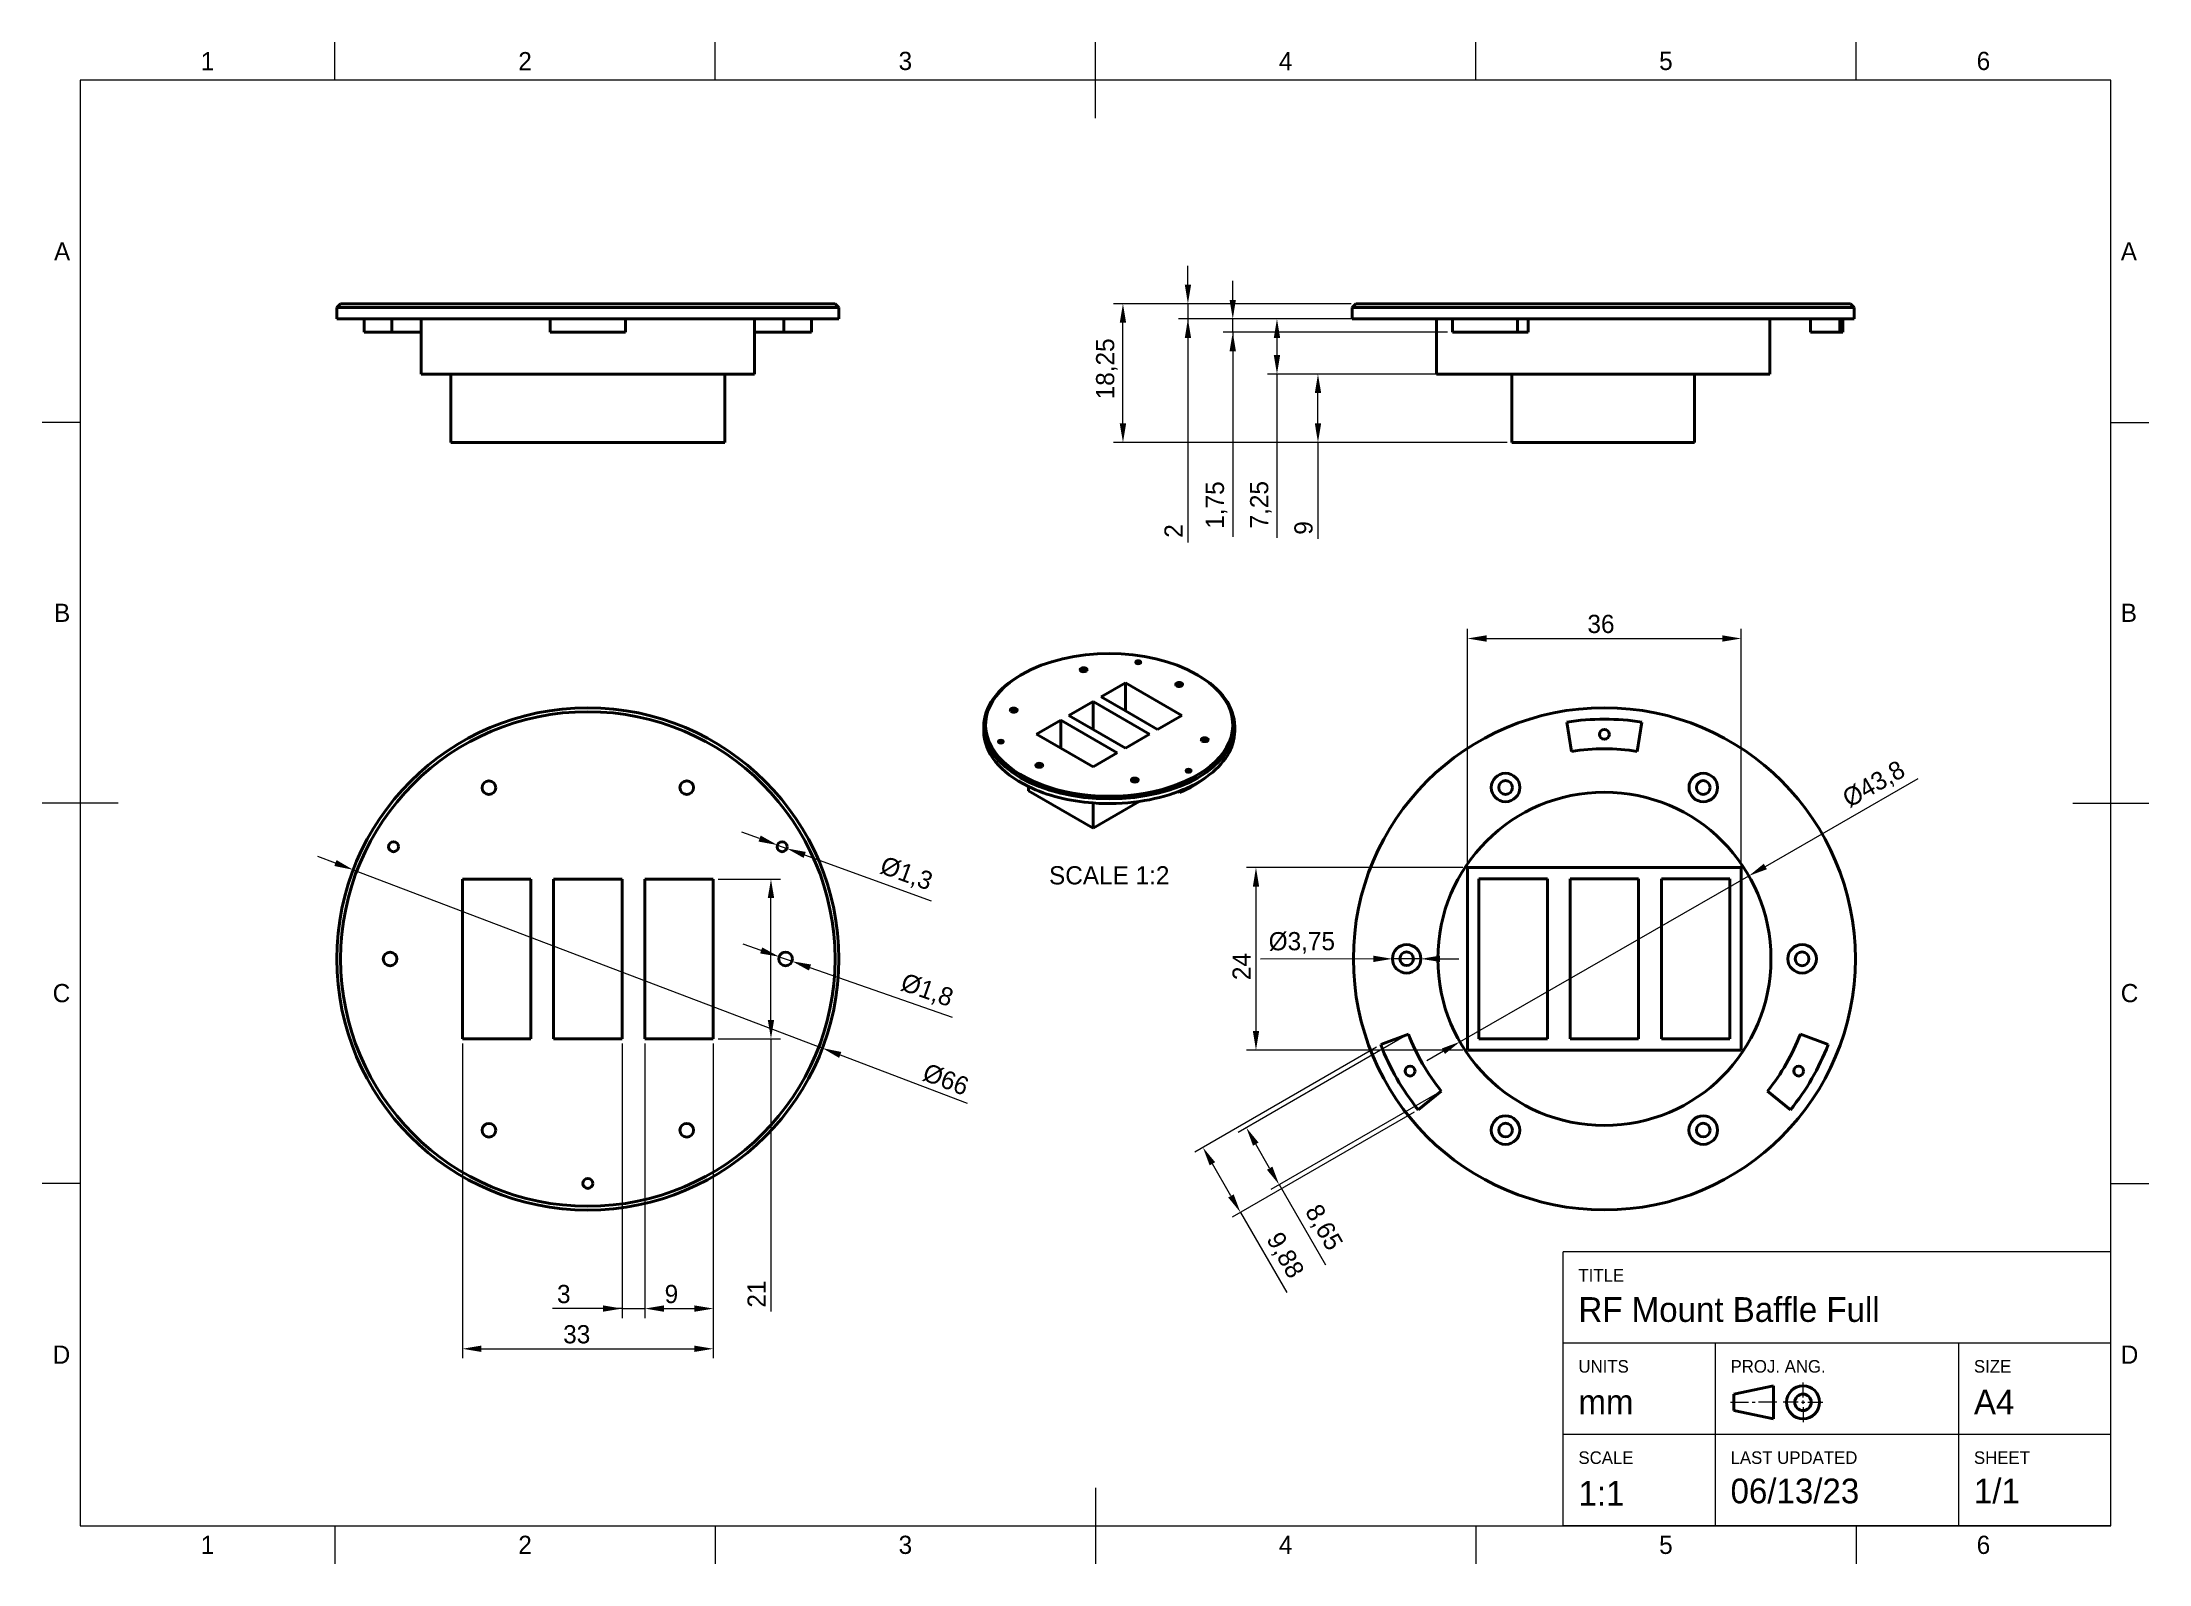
# Model space of a CAD drawing. Header units: millimetres. Extents: x 15 to 292, y 5 to 205.
import ezdxf

# ---------------------------------------------------------------- set-up
doc = ezdxf.new("R2010")
doc.units = ezdxf.units.MM
for name, color, linetype in [('Annotations', 7, 'Continuous'), ('Border', 7, 'Continuous'), ('Geometries', 7, 'Continuous')]:
    doc.layers.add(name, color=color, linetype=linetype)
doc.styles.add('Shapr0', font='txt', dxfattribs={"height": 2.3925})
doc.styles.add('Shapr1', font='txt', dxfattribs={"height": 2.3925})
doc.styles.add('Shapr10', font='txt', dxfattribs={"height": 4.785})
doc.styles.add('Shapr11', font='txt', dxfattribs={"height": 2.3925})
doc.styles.add('Shapr8', font='txt', dxfattribs={"height": 2.3925})
doc.styles.add('Shapr9', font='txt', dxfattribs={"height": 2.3925})
doc.dimstyles.new('ISO-25', dxfattribs={"dimtxt": 2.5, "dimasz": 2.5, "dimexe": 1.25, "dimexo": 0.625, "dimtad": 1, "dimtxsty": 'Standard', "dimcen": 2.5, "dimadec": 0, "dimazin": 0, "dimtfac": 1, "dimtmove": 0, "dimatfit": 3, "dimfxl": 1, "dimarcsym": 0})

# ---------------------------------------------------------------- blocks, each defined once
blk = doc.blocks.new('*D2')
at = {"layer": 'Annotations', "color": 0, "linetype": 'Continuous', "lineweight": 15}
for p, q in [((53.56, 97.11), (51.23, 97.99)), ((55.9, 96.22), (117.6, 72.78)), ((119.94, 71.89), (136.62, 65.55))]:
    blk.add_line(p, q, dxfattribs=at)
at = {"layer": 'Annotations', "color": 0}
for points in [[(53.42, 96.72), (53.71, 97.5), (55.9, 96.22)], [(120.08, 72.28), (119.79, 71.5), (117.6, 72.78)]]:
    blk.add_solid(points, dxfattribs=at)
at = {"layer": 'Defpoints', "color": 0}
for p in [(55.9, 96.22), (117.6, 72.78)]:
    blk.add_point(p, dxfattribs=at)
at = {"layer": 'Annotations', "color": 0, "lineweight": 15, "insert": (133.82, 68.65), "char_height": 2.393, "attachment_point": 5, "rotation": 339.1988, "style": 'Shapr9'}
blk.add_mtext('\\A1;%%c66', dxfattribs=at)
blk = doc.blocks.new('*D3')
at = {"layer": 'Annotations', "color": 0, "linetype": 'Continuous', "lineweight": 15}
for p, q in [((109.54, 85.62), (107.18, 86.45)), ((111.9, 84.8), (113.6, 84.2)), ((115.96, 83.38), (134.66, 76.83))]:
    blk.add_line(p, q, dxfattribs=at)
at = {"layer": 'Annotations', "color": 0}
for points in [[(109.4, 85.23), (109.68, 86.02), (111.9, 84.8)], [(116.1, 83.77), (115.82, 82.98), (113.6, 84.2)]]:
    blk.add_solid(points, dxfattribs=at)
at = {"layer": 'Defpoints', "color": 0}
for p in [(111.9, 84.8), (113.6, 84.2)]:
    blk.add_point(p, dxfattribs=at)
at = {"layer": 'Annotations', "color": 0, "lineweight": 15, "insert": (131.31, 80.25), "char_height": 2.393, "attachment_point": 5, "rotation": 340.7049, "style": 'Shapr9'}
blk.add_mtext('\\A1;%%c1,8', dxfattribs=at)
blk = doc.blocks.new('*D4')
at = {"layer": 'Annotations', "color": 0, "linetype": 'Continuous', "lineweight": 15}
for p, q in [((109.34, 100.33), (106.99, 101.18)), ((111.69, 99.47), (112.91, 99.03)), ((115.26, 98.17), (131.89, 92.12))]:
    blk.add_line(p, q, dxfattribs=at)
at = {"layer": 'Annotations', "color": 0}
for points in [[(109.19, 99.93), (109.48, 100.72), (111.69, 99.47)], [(115.4, 98.57), (115.12, 97.78), (112.91, 99.03)]]:
    blk.add_solid(points, dxfattribs=at)
at = {"layer": 'Defpoints', "color": 0}
for p in [(111.69, 99.47), (112.91, 99.03)]:
    blk.add_point(p, dxfattribs=at)
at = {"layer": 'Annotations', "color": 0, "lineweight": 15, "insert": (128.59, 95.59), "char_height": 2.393, "attachment_point": 5, "rotation": 340.0181, "style": 'Shapr9'}
blk.add_mtext('\\A1;%%c1,3', dxfattribs=at)
blk = doc.blocks.new('*D5')
at = {"layer": 'Annotations', "color": 0, "linetype": 'Continuous', "lineweight": 15}
for p, q in [((94.25, 73.38), (94.25, 37.3)), ((103.25, 73.38), (103.25, 37.3)), ((96.75, 38.55), (100.75, 38.55))]:
    blk.add_line(p, q, dxfattribs=at)
at = {"layer": 'Annotations', "color": 0}
for points in [[(96.75, 38.97), (96.75, 38.13), (94.25, 38.55)], [(100.75, 38.13), (100.75, 38.97), (103.25, 38.55)]]:
    blk.add_solid(points, dxfattribs=at)
at = {"layer": 'Defpoints', "color": 0}
for p in [(94.25, 74), (103.25, 74), (103.25, 38.55)]:
    blk.add_point(p, dxfattribs=at)
at = {"layer": 'Annotations', "color": 0, "lineweight": 15, "insert": (97.74, 40.45), "char_height": 2.393, "attachment_point": 5, "style": 'Shapr9'}
blk.add_mtext('\\A1;9', dxfattribs=at)
blk = doc.blocks.new('*D6')
at = {"layer": 'Annotations', "color": 0, "linetype": 'Continuous', "lineweight": 15}
for p, q in [((103.88, 95), (112.08, 95)), ((110.83, 76.5), (110.83, 92.5)), ((103.88, 74), (112.08, 74)), ((110.83, 74), (110.83, 38.16))]:
    blk.add_line(p, q, dxfattribs=at)
at = {"layer": 'Annotations', "color": 0}
for points in [[(111.25, 92.5), (110.41, 92.5), (110.83, 95)], [(110.41, 76.5), (111.25, 76.5), (110.83, 74)]]:
    blk.add_solid(points, dxfattribs=at)
at = {"layer": 'Defpoints', "color": 0}
for p in [(103.25, 95), (110.83, 95), (103.25, 74)]:
    blk.add_point(p, dxfattribs=at)
at = {"layer": 'Annotations', "color": 0, "lineweight": 15, "insert": (108.94, 40.46), "char_height": 2.393, "attachment_point": 5, "rotation": 90, "style": 'Shapr9'}
blk.add_mtext('\\A1;21', dxfattribs=at)
blk = doc.blocks.new('*D7')
at = {"layer": 'Annotations', "color": 0, "linetype": 'Continuous', "lineweight": 15}
for p, q in [((70.25, 73.37), (70.25, 32.02)), ((103.25, 73.37), (103.25, 32.02)), ((72.75, 33.27), (100.75, 33.27))]:
    blk.add_line(p, q, dxfattribs=at)
at = {"layer": 'Annotations', "color": 0}
for points in [[(72.75, 33.68), (72.75, 32.85), (70.25, 33.27)], [(100.75, 32.85), (100.75, 33.68), (103.25, 33.27)]]:
    blk.add_solid(points, dxfattribs=at)
at = {"layer": 'Defpoints', "color": 0}
for p in [(70.25, 74), (103.25, 74), (103.25, 33.27)]:
    blk.add_point(p, dxfattribs=at)
at = {"layer": 'Annotations', "color": 0, "lineweight": 15, "insert": (85.29, 35.16), "char_height": 2.393, "attachment_point": 5, "style": 'Shapr9'}
blk.add_mtext('\\A1;33', dxfattribs=at)
blk = doc.blocks.new('*D8')
at = {"layer": 'Annotations', "color": 0, "linetype": 'Continuous', "lineweight": 15}
for p, q in [((91.25, 73.38), (91.25, 37.3)), ((94.25, 73.38), (94.25, 37.3)), ((91.25, 38.55), (82.09, 38.55)), ((88.75, 38.55), (86.25, 38.55)), ((91.25, 38.55), (94.25, 38.55)), ((96.75, 38.55), (99.25, 38.55))]:
    blk.add_line(p, q, dxfattribs=at)
at = {"layer": 'Annotations', "color": 0}
for points in [[(88.75, 38.14), (88.75, 38.97), (91.25, 38.55)], [(96.75, 38.97), (96.75, 38.14), (94.25, 38.55)]]:
    blk.add_solid(points, dxfattribs=at)
at = {"layer": 'Defpoints', "color": 0}
for p in [(91.25, 74), (94.25, 74), (94.25, 38.55)]:
    blk.add_point(p, dxfattribs=at)
at = {"layer": 'Annotations', "color": 0, "lineweight": 15, "insert": (83.59, 40.45), "char_height": 2.393, "attachment_point": 5, "style": 'Shapr9'}
blk.add_mtext('\\A1;3', dxfattribs=at)
blk = doc.blocks.new('*D9')
at = {"layer": 'Annotations', "color": 0, "linetype": 'Continuous', "lineweight": 15}
for p, q in [((201.79, 96.52), (173.35, 96.52)), ((174.6, 94.02), (174.6, 75.02)), ((201.79, 72.52), (173.35, 72.52))]:
    blk.add_line(p, q, dxfattribs=at)
at = {"layer": 'Annotations', "color": 0}
for points in [[(175.02, 94.02), (174.19, 94.02), (174.6, 96.52)], [(174.19, 75.02), (175.02, 75.02), (174.6, 72.52)]]:
    blk.add_solid(points, dxfattribs=at)
at = {"layer": 'Defpoints', "color": 0}
for p in [(202.41, 96.52), (174.6, 72.52), (202.41, 72.52)]:
    blk.add_point(p, dxfattribs=at)
at = {"layer": 'Annotations', "color": 0, "lineweight": 15, "insert": (172.71, 83.5), "char_height": 2.393, "attachment_point": 5, "rotation": 90, "style": 'Shapr11'}
blk.add_mtext('\\A1;24', dxfattribs=at)
blk = doc.blocks.new('*D10')
at = {"layer": 'Annotations', "color": 0, "linetype": 'Continuous', "lineweight": 15}
for p, q in [((202.41, 73.14), (202.41, 127.87)), ((238.41, 73.14), (238.41, 127.87)), ((204.91, 126.62), (235.91, 126.62))]:
    blk.add_line(p, q, dxfattribs=at)
at = {"layer": 'Annotations', "color": 0}
for points in [[(204.91, 127.04), (204.91, 126.2), (202.41, 126.62)], [(235.91, 126.2), (235.91, 127.04), (238.41, 126.62)]]:
    blk.add_solid(points, dxfattribs=at)
at = {"layer": 'Defpoints', "color": 0}
for p in [(238.41, 126.62), (202.41, 72.52), (238.41, 72.52)]:
    blk.add_point(p, dxfattribs=at)
at = {"layer": 'Annotations', "color": 0, "lineweight": 15, "insert": (219.96, 128.52), "char_height": 2.393, "attachment_point": 5, "style": 'Shapr11'}
blk.add_mtext('\\A1;36', dxfattribs=at)
blk = doc.blocks.new('*D11')
at = {"layer": 'Annotations', "color": 0, "linetype": 'Continuous', "lineweight": 15}
for p, q in [((190.04, 84.51), (175.21, 84.49)), ((196.29, 84.52), (192.54, 84.52)), ((198.79, 84.53), (201.29, 84.53))]:
    blk.add_line(p, q, dxfattribs=at)
at = {"layer": 'Annotations', "color": 0}
for points in [[(190.04, 84.1), (190.04, 84.93), (192.54, 84.52)], [(198.79, 84.94), (198.79, 84.11), (196.29, 84.52)]]:
    blk.add_solid(points, dxfattribs=at)
at = {"layer": 'Defpoints', "color": 0}
for p in [(192.54, 84.52), (196.29, 84.52)]:
    blk.add_point(p, dxfattribs=at)
at = {"layer": 'Annotations', "color": 0, "lineweight": 15, "insert": (180.63, 86.62), "char_height": 2.3925, "attachment_point": 5, "rotation": 0.0959, "style": 'Shapr11'}
blk.add_mtext('\\A1;%%c3,75', dxfattribs=at)
blk = doc.blocks.new('*D12')
at = {"layer": 'Annotations', "color": 0, "linetype": 'Continuous', "lineweight": 15}
for p, q in [((190.46, 72.93), (166.54, 59.12)), ((195.4, 64.37), (171.48, 50.57)), ((171.31, 53.36), (168.87, 57.58)), ((172.56, 51.19), (178.64, 40.65))]:
    blk.add_line(p, q, dxfattribs=at)
at = {"layer": 'Annotations', "color": 0}
for points in [[(169.23, 57.79), (168.51, 57.37), (167.62, 59.74)], [(170.95, 53.15), (171.67, 53.56), (172.56, 51.19)]]:
    blk.add_solid(points, dxfattribs=at)
at = {"layer": 'Defpoints', "color": 0}
for p in [(191, 73.24), (195.94, 64.69), (167.62, 59.74)]:
    blk.add_point(p, dxfattribs=at)
at = {"layer": 'Annotations', "color": 0, "lineweight": 15, "insert": (178.31, 45.48), "char_height": 2.393, "attachment_point": 5, "rotation": 300, "style": 'Shapr11'}
blk.add_mtext('\\A1;9,88', dxfattribs=at)
blk = doc.blocks.new('*D13')
at = {"layer": 'Annotations', "color": 0, "linetype": 'Continuous', "lineweight": 15}
for p, q in [((194.1, 74.32), (172.24, 61.71)), ((198.43, 66.83), (176.57, 54.21)), ((176.4, 57), (174.58, 60.17)), ((177.65, 54.84), (183.73, 44.32))]:
    blk.add_line(p, q, dxfattribs=at)
at = {"layer": 'Annotations', "color": 0}
for points in [[(174.94, 60.37), (174.21, 59.96), (173.33, 62.33)], [(176.04, 56.79), (176.76, 57.21), (177.65, 54.84)]]:
    blk.add_solid(points, dxfattribs=at)
at = {"layer": 'Defpoints', "color": 0}
for p in [(194.64, 74.64), (198.97, 67.14), (173.33, 62.33)]:
    blk.add_point(p, dxfattribs=at)
at = {"layer": 'Annotations', "color": 0, "lineweight": 15, "insert": (183.39, 49.14), "char_height": 2.393, "attachment_point": 5, "rotation": 300, "style": 'Shapr11'}
blk.add_mtext('\\A1;8,65', dxfattribs=at)
blk = doc.blocks.new('*D14')
at = {"layer": 'Annotations', "color": 0, "linetype": 'Continuous', "lineweight": 15}
for p, q in [((241.58, 96.66), (261.68, 108.2)), ((201.42, 73.62), (239.41, 95.42)), ((199.25, 72.38), (197.08, 71.13))]:
    blk.add_line(p, q, dxfattribs=at)
at = {"layer": 'Annotations', "color": 0}
for points in [[(241.37, 97.02), (241.78, 96.3), (239.41, 95.42)], [(199.45, 72.02), (199.04, 72.74), (201.42, 73.62)]]:
    blk.add_solid(points, dxfattribs=at)
at = {"layer": 'Defpoints', "color": 0}
for p in [(239.41, 95.42), (201.42, 73.62)]:
    blk.add_point(p, dxfattribs=at)
at = {"layer": 'Annotations', "color": 0, "lineweight": 15, "insert": (255.91, 107.34), "char_height": 2.3925, "attachment_point": 5, "rotation": 29.8438, "style": 'Shapr11'}
blk.add_mtext('\\A1;%%c43,8', dxfattribs=at)
blk = doc.blocks.new('*D15')
at = {"layer": 'Annotations', "color": 0, "linetype": 'Continuous', "lineweight": 15}
for p, q in [((207.62, 161.38), (181.5, 161.38)), ((182.75, 154.88), (182.75, 158.88)), ((207.62, 152.38), (181.5, 152.38)), ((182.75, 152.38), (182.75, 139.71))]:
    blk.add_line(p, q, dxfattribs=at)
at = {"layer": 'Annotations', "color": 0}
for points in [[(183.17, 158.88), (182.34, 158.88), (182.75, 161.38)], [(182.34, 154.88), (183.17, 154.88), (182.75, 152.38)]]:
    blk.add_solid(points, dxfattribs=at)
at = {"layer": 'Defpoints', "color": 0}
for p in [(182.75, 161.38), (208.25, 161.38), (208.25, 152.38)]:
    blk.add_point(p, dxfattribs=at)
at = {"layer": 'Annotations', "color": 0, "lineweight": 15, "insert": (180.86, 141.15), "char_height": 2.393, "attachment_point": 5, "rotation": 90, "style": 'Shapr8'}
blk.add_mtext('\\A1;9', dxfattribs=at)
blk = doc.blocks.new('*D16')
at = {"layer": 'Annotations', "color": 0, "linetype": 'Continuous', "lineweight": 15}
for p, q in [((197.72, 168.62), (176.11, 168.62)), ((177.36, 166.12), (177.36, 163.88)), ((197.72, 161.38), (176.11, 161.38)), ((177.36, 161.38), (177.36, 139.86))]:
    blk.add_line(p, q, dxfattribs=at)
at = {"layer": 'Annotations', "color": 0}
for points in [[(177.78, 166.12), (176.94, 166.12), (177.36, 168.62)], [(176.94, 163.88), (177.78, 163.88), (177.36, 161.38)]]:
    blk.add_solid(points, dxfattribs=at)
at = {"layer": 'Defpoints', "color": 0}
for p in [(198.35, 168.62), (177.36, 161.38), (198.35, 161.38)]:
    blk.add_point(p, dxfattribs=at)
at = {"layer": 'Annotations', "color": 0, "lineweight": 15, "insert": (175.24, 144.2), "char_height": 2.393, "attachment_point": 5, "rotation": 90, "style": 'Shapr8'}
blk.add_mtext('\\A1;7,25', dxfattribs=at)
blk = doc.blocks.new('*D17')
at = {"layer": 'Annotations', "color": 0, "linetype": 'Continuous', "lineweight": 15}
for p, q in [((165.65, 173.12), (165.65, 175.62)), ((187.12, 170.62), (164.4, 170.62)), ((165.65, 170.62), (165.65, 168.62)), ((186.62, 168.62), (164.4, 168.62)), ((165.65, 168.62), (165.65, 139.25)), ((165.65, 166.12), (165.65, 163.62))]:
    blk.add_line(p, q, dxfattribs=at)
at = {"layer": 'Annotations', "color": 0}
for points in [[(165.24, 173.12), (166.07, 173.12), (165.65, 170.62)], [(166.07, 166.12), (165.24, 166.12), (165.65, 168.62)]]:
    blk.add_solid(points, dxfattribs=at)
at = {"layer": 'Defpoints', "color": 0}
for p in [(187.75, 170.62), (165.65, 168.62), (187.25, 168.62)]:
    blk.add_point(p, dxfattribs=at)
at = {"layer": 'Annotations', "color": 0, "lineweight": 15, "insert": (163.76, 140.75), "char_height": 2.393, "attachment_point": 5, "rotation": 90, "style": 'Shapr8'}
blk.add_mtext('\\A1;2', dxfattribs=at)
blk = doc.blocks.new('*D18')
at = {"layer": 'Annotations', "color": 0, "linetype": 'Continuous', "lineweight": 15}
for p, q in [((171.55, 171.12), (171.55, 173.62)), ((199.79, 168.62), (170.3, 168.62)), ((199.79, 166.88), (170.3, 166.88)), ((171.55, 166.88), (171.55, 168.62)), ((171.55, 166.88), (171.55, 139.98)), ((171.55, 164.38), (171.55, 161.88))]:
    blk.add_line(p, q, dxfattribs=at)
at = {"layer": 'Annotations', "color": 0}
for points in [[(171.13, 171.12), (171.96, 171.12), (171.55, 168.62)], [(171.96, 164.38), (171.13, 164.38), (171.55, 166.88)]]:
    blk.add_solid(points, dxfattribs=at)
at = {"layer": 'Defpoints', "color": 0}
for p in [(171.55, 168.62), (200.42, 168.62), (200.42, 166.88)]:
    blk.add_point(p, dxfattribs=at)
at = {"layer": 'Annotations', "color": 0, "lineweight": 15, "insert": (169.42, 144.16), "char_height": 2.393, "attachment_point": 5, "rotation": 90, "style": 'Shapr8'}
blk.add_mtext('\\A1;1,75', dxfattribs=at)
blk = doc.blocks.new('*D19')
at = {"layer": 'Annotations', "color": 0, "linetype": 'Continuous', "lineweight": 15}
for p, q in [((187.12, 170.62), (155.86, 170.62)), ((157.11, 154.88), (157.11, 168.12)), ((207.62, 152.38), (155.86, 152.38))]:
    blk.add_line(p, q, dxfattribs=at)
at = {"layer": 'Annotations', "color": 0}
for points in [[(157.53, 168.12), (156.69, 168.12), (157.11, 170.62)], [(156.69, 154.88), (157.53, 154.88), (157.11, 152.38)]]:
    blk.add_solid(points, dxfattribs=at)
at = {"layer": 'Defpoints', "color": 0}
for p in [(157.11, 170.62), (187.75, 170.62), (208.25, 152.38)]:
    blk.add_point(p, dxfattribs=at)
at = {"layer": 'Annotations', "color": 0, "lineweight": 15, "insert": (154.99, 162.06), "char_height": 2.393, "attachment_point": 5, "rotation": 90, "style": 'Shapr8'}
blk.add_mtext('\\A1;18,25', dxfattribs=at)
blk = doc.blocks.new('*U20')
at = {"layer": 'Border', "linetype": 'Continuous', "lineweight": 15}
for p, q in [((287, 46), (215, 46)), ((215, 10), (215, 46)), ((287, 10), (287, 46)), ((287, 34), (215, 34)), ((235, 10), (235, 34)), ((267, 10), (267, 34)), ((246.53, 26.88), (246.53, 28.83)), ((237, 26.23), (239.38, 26.23)), ((239.82, 26.23), (240.25, 26.23)), ((243.07, 26.23), (240.68, 26.23)), ((245.88, 26.23), (243.93, 26.23)), ((246.32, 26.23), (246.75, 26.23)), ((246.53, 26.02), (246.53, 26.45)), ((246.53, 25.58), (246.53, 23.63)), ((247.18, 26.23), (249.13, 26.23)), ((287, 22), (215, 22)), ((287, 10), (215, 10))]:
    blk.add_line(p, q, dxfattribs=at)
at = {"layer": 'Border', "linetype": 'Continuous', "lineweight": 40}
for p, q in [((237.43, 27.32), (242.63, 28.4)), ((242.63, 28.4), (242.63, 24.07)), ((237.43, 27.32), (237.43, 25.15)), ((237.43, 25.15), (242.63, 24.07))]:
    blk.add_line(p, q, dxfattribs=at)
for radius in [2.17, 1.08]:
    blk.add_circle((246.53, 26.23), radius, dxfattribs=at)

msp = doc.modelspace()

# ---------------------------------------------------------------- linework, layer by layer
at = {"layer": 'Border', "linetype": 'Continuous', "lineweight": 15}
for p, q in [((53.5, 200), (53.5, 205)), ((103.5, 200), (103.5, 205)), ((153.5, 195), (153.5, 205)), ((203.5, 200), (203.5, 205)), ((253.5, 200), (253.5, 205)), ((287, 200), (20, 200)), ((20, 200), (20, 10)), ((287, 10), (287, 200)), ((20, 155), (15, 155)), ((287, 155), (292, 155)), ((25, 105), (15, 105)), ((282, 105), (292, 105)), ((20, 55), (15, 55)), ((287, 55), (292, 55)), ((153.5, 15), (153.5, 5)), ((20, 10), (287, 10)), ((53.5, 10), (53.5, 5)), ((103.5, 10), (103.5, 5)), ((203.5, 10), (203.5, 5)), ((253.5, 10), (253.5, 5))]:
    msp.add_line(p, q, dxfattribs=at)
at = {"layer": 'Geometries', "linetype": 'Continuous', "lineweight": 40}
for p, q in [((53.75, 170.125), (54.25, 170.625)), ((53.75, 170.125), (53.75, 168.625)), ((119.75, 170.125), (53.75, 170.125)), ((54.25, 170.625), (119.25, 170.625)), ((119.75, 170.125), (119.25, 170.625)), ((119.75, 170.125), (119.75, 168.625)), ((187.25, 170.125), (187.75, 170.625)), ((187.25, 170.125), (187.25, 168.625)), ((253.25, 170.125), (187.25, 170.125)), ((187.75, 170.625), (252.75, 170.625)), ((253.25, 170.125), (252.75, 170.625)), ((253.25, 170.125), (253.25, 168.625)), ((53.75, 168.625), (57.338, 168.625)), ((57.338, 166.875), (57.338, 168.625)), ((57.338, 168.625), (60.98, 168.625)), ((57.338, 166.875), (60.98, 166.875)), ((60.98, 168.625), (64.85, 168.625)), ((60.98, 166.875), (60.98, 168.625)), ((60.98, 166.875), (64.85, 166.875)), ((64.85, 168.625), (64.85, 166.875)), ((64.85, 168.625), (81.812, 168.625)), ((64.85, 166.875), (64.85, 161.375)), ((81.812, 166.875), (81.812, 168.625)), ((81.812, 168.625), (91.688, 168.625)), ((91.688, 166.875), (81.812, 166.875)), ((91.688, 166.875), (91.688, 168.625)), ((91.688, 168.625), (108.65, 168.625)), ((108.65, 166.875), (108.65, 168.625)), ((108.65, 168.625), (112.52, 168.625)), ((108.65, 166.875), (108.65, 161.375)), ((108.65, 166.875), (112.52, 166.875)), ((112.52, 166.875), (112.52, 168.625)), ((112.52, 168.625), (116.162, 168.625)), ((112.52, 166.875), (116.162, 166.875)), ((116.162, 166.875), (116.162, 168.625)), ((116.162, 168.625), (119.75, 168.625)), ((187.25, 168.625), (198.35, 168.625)), ((198.35, 168.625), (198.35, 161.375)), ((198.35, 168.625), (200.418, 168.625)), ((200.418, 166.875), (200.418, 168.625)), ((200.418, 168.625), (208.971, 168.625)), ((208.971, 166.875), (200.418, 166.875)), ((208.971, 166.875), (208.971, 168.625)), ((208.971, 168.625), (210.368, 168.625)), ((208.971, 166.875), (210.368, 166.875)), ((210.368, 166.875), (210.368, 168.625)), ((210.368, 168.625), (242.15, 168.625)), ((242.15, 168.625), (242.15, 161.375)), ((242.15, 168.625), (247.509, 168.625)), ((247.509, 166.875), (247.509, 168.625)), ((247.509, 168.625), (251.361, 168.625)), ((247.509, 166.875), (251.361, 166.875)), ((251.361, 168.625), (251.75, 168.625)), ((251.361, 166.875), (251.361, 168.625)), ((251.75, 166.875), (251.361, 166.875)), ((251.75, 166.875), (251.75, 168.625)), ((251.75, 168.625), (253.25, 168.625)), ((68.75, 161.375), (64.85, 161.375)), ((68.75, 152.375), (68.75, 161.375)), ((104.75, 161.375), (68.75, 161.375)), ((104.75, 152.375), (104.75, 161.375)), ((108.65, 161.375), (104.75, 161.375)), ((208.25, 161.375), (198.35, 161.375)), ((232.25, 161.375), (208.25, 161.375)), ((208.25, 152.375), (208.25, 161.375)), ((232.25, 152.375), (232.25, 161.375)), ((242.15, 161.375), (232.25, 161.375)), ((104.75, 152.375), (68.75, 152.375)), ((232.25, 152.375), (208.25, 152.375)), ((143.636, 121.799), (143.813, 121.901)), ((166.97, 121.799), (166.794, 121.901)), ((157.424, 120.778), (154.242, 118.941)), ((164.849, 116.492), (157.424, 120.778)), ((157.424, 117.104), (157.424, 120.778)), ((150, 116.492), (153.182, 118.329)), ((153.182, 114.654), (150, 116.492)), ((153.182, 118.329), (160.606, 114.042)), ((153.182, 114.654), (153.182, 118.329)), ((154.242, 118.941), (157.424, 117.104)), ((157.424, 117.104), (161.667, 114.654)), ((161.667, 114.654), (164.849, 116.492)), ((138.803, 115.063), (138.803, 114.45)), ((145.757, 114.042), (148.939, 115.879)), ((148.939, 112.205), (145.757, 114.042)), ((148.939, 115.879), (156.364, 111.593)), ((148.939, 112.205), (148.939, 115.879)), ((157.424, 112.205), (153.182, 114.654)), ((160.606, 114.042), (157.424, 112.205)), ((171.803, 115.063), (171.803, 114.45)), ((216.084, 111.778), (215.473, 115.63)), ((225.349, 115.63), (224.738, 111.778)), ((153.182, 109.755), (148.939, 112.205)), ((156.364, 111.593), (153.182, 109.755)), ((168.048, 108.393), (168.048, 108.4)), ((144.696, 106.592), (144.696, 107.153)), ((153.182, 101.693), (144.696, 106.592)), ((164.399, 106.502), (164.556, 106.377)), ((164.556, 106.377), (164.556, 106.563)), ((159.26, 105.202), (153.182, 101.693)), ((153.182, 101.693), (153.182, 105.003)), ((70.25, 74), (70.25, 95)), ((70.25, 95), (79.25, 95)), ((79.25, 95), (79.25, 74)), ((82.25, 95), (91.25, 95)), ((82.25, 74), (82.25, 95)), ((91.25, 95), (91.25, 74)), ((103.25, 95), (94.25, 95)), ((94.25, 95), (94.25, 74)), ((103.25, 74), (103.25, 95)), ((238.411, 96.519), (202.411, 96.519)), ((202.411, 96.519), (202.411, 72.519)), ((203.911, 95.019), (203.911, 74.019)), ((212.911, 95.019), (203.911, 95.019)), ((212.911, 74.019), (212.911, 95.019)), ((215.911, 95.019), (215.911, 74.019)), ((224.911, 95.019), (215.911, 95.019)), ((224.911, 74.019), (224.911, 95.019)), ((227.911, 74.019), (227.911, 95.019)), ((227.911, 95.019), (236.911, 95.019)), ((236.911, 95.019), (236.911, 74.019)), ((238.411, 96.519), (238.411, 72.519)), ((79.25, 74), (70.25, 74)), ((91.25, 74), (82.25, 74)), ((94.25, 74), (103.25, 74)), ((190.999, 73.241), (194.641, 74.637)), ((202.411, 72.519), (238.411, 72.519)), ((203.911, 74.019), (212.911, 74.019)), ((215.911, 74.019), (224.911, 74.019)), ((236.911, 74.019), (227.911, 74.019)), ((246.181, 74.637), (249.822, 73.241)), ((198.967, 67.143), (195.937, 64.687)), ((244.884, 64.687), (241.854, 67.143))]:
    msp.add_line(p, q, dxfattribs=at)
for centre, radius in [((86.75, 84.5), 33), ((86.75, 84.5), 32.5), ((220.411, 84.519), 33), ((220.411, 114.019), 0.65), ((207.412, 107.037), 1.875), ((233.412, 107.036), 1.875), ((73.749, 107.015), 0.9), ((99.749, 107.016), 0.9), ((220.411, 84.519), 21.9), ((207.412, 107.037), 0.9), ((233.412, 107.036), 0.9), ((61.202, 99.25), 0.65), ((112.298, 99.25), 0.65), ((194.411, 84.521), 1.875), ((246.411, 84.519), 1.875), ((60.75, 84.498), 0.9), ((112.75, 84.5), 0.9), ((194.411, 84.521), 0.9), ((246.411, 84.519), 0.9), ((194.863, 69.769), 0.65), ((245.959, 69.769), 0.65), ((207.41, 62.004), 1.875), ((233.41, 62.003), 1.875), ((73.751, 61.982), 0.9), ((99.751, 61.983), 0.9), ((207.41, 62.004), 0.9), ((233.41, 62.003), 0.9), ((86.75, 55), 0.65)]:
    msp.add_circle(centre, radius, dxfattribs=at)
for radius, start, end in [(31.5, 80.98075, 99.01925), (27.6, 80.98075, 99.01925), (31.5, 200.98075, 219.01925), (27.6, 200.98075, 219.01925), (27.6, 320.98075, 339.01925), (31.5, 320.98075, 339.01925)]:
    msp.add_arc((220.411, 84.519), radius, start, end, dxfattribs=at)
for centre, major_axis, start_param, end_param in [((155.303, 115.267), (-16.25, 0), 3.9269908, 5.4977871), ((155.303, 115.267), (-16.25, 0), 5.4977871, 10.2101761), ((151.938, 122.516), (0.45, 0), 5.7008547, 10.0071086), ((151.938, 122.231), (0.45, 0), 0.5823306, 2.559262), ((151.938, 122.516), (0.45, 0), 3.7239233, 5.7008547), ((155.303, 115.063), (16.5, 0), 2.3561945, 3.1415927), ((164.495, 120.574), (0.45, 0), 5.7008547, 10.0071086), ((164.495, 120.288), (0.45, 0), 0.5823307, 2.559262), ((164.495, 120.574), (0.45, 0), 3.7239233, 5.7008547), ((155.303, 115.063), (16.5, 0), 0, 0.7853982), ((142.746, 117.209), (0.45, 0), 5.7008547, 10.0071086), ((142.746, 116.923), (0.45, 0), 0.5823306, 2.559262), ((142.746, 117.209), (0.45, 0), 3.7239233, 5.7008547), ((155.303, 115.063), (16.5, 0), 3.1415927, 6.2831853), ((155.303, 114.45), (-16.5, 0), 0, 0.8726167), ((167.861, 113.324), (0.45, 0), 5.7008546, 10.0071086), ((155.303, 114.45), (-16.5, 0), 2.4534578, 3.1415927), ((167.861, 113.039), (0.45, 0), 0.5823306, 2.559262), ((167.861, 113.324), (0.45, 0), 3.7239233, 5.7008546), ((146.111, 109.959), (0.45, 0), 5.7008547, 10.0071086), ((146.111, 109.674), (0.45, 0), 0.5823306, 2.559262), ((146.111, 109.959), (0.45, 0), 3.7239233, 5.7008547), ((158.668, 108.017), (0.45, 0), 5.7008547, 9.6263165), ((155.303, 114.45), (-16.5, 0), 2.1661581, 2.4534578), ((155.303, 113.736), (15.75, 0), 5.3403716, 5.6552027), ((155.303, 114.45), (-16.5, 0), 0.8726167, 1.4418746), ((158.668, 108.017), (0.45, 0), 3.3431312, 3.7239233), ((158.668, 107.731), (0.45, 0), 0.5823306, 2.559262), ((158.668, 108.017), (0.45, 0), 3.7239233, 5.7008547), ((155.303, 114.45), (-16.5, 0), 1.8129975, 2.1547034), ((155.303, 114.45), (-16.5, 0), 2.1547034, 2.1661581), ((155.303, 114.45), (-16.5, 0), 1.4418746, 1.8129975)]:
    msp.add_ellipse(centre, major_axis=major_axis, ratio=0.5773503, start_param=start_param, end_param=end_param, dxfattribs=at)
for centre in [(159.121, 123.493), (141.056, 113.063), (165.733, 109.245)]:
    msp.add_ellipse(centre, major_axis=(-0.325, 0), ratio=0.5773503, dxfattribs=at)

# ---------------------------------------------------------------- block references
msp.add_blockref('*U20', (0, 0))

# ---------------------------------------------------------------- texts
at = {"layer": 'Annotations', "linetype": 'Continuous', "lineweight": 40, "insert": (155.303, 96.693), "char_height": 2.3925, "width": 1000, "attachment_point": 2, "style": 'Shapr10'}
msp.add_mtext('SCALE 1:2', dxfattribs=at)
at = {"layer": 'Border', "linetype": 'Continuous', "lineweight": 15, "char_height": 2.393, "width": 2.3925, "style": 'Shapr0'}
for s, insert, attachment_point in [('1', (36.75, 201.304), 8), ('2', (78.5, 201.304), 8), ('3', (128.5, 201.304), 8), ('4', (178.5, 201.304), 8), ('5', (228.5, 201.304), 8), ('6', (270.25, 201.304), 8), ('A', (18.696, 177.5), 6), ('A', (288.304, 177.5), 4), ('B', (18.696, 130), 6), ('B', (288.304, 130), 4), ('C', (18.696, 80), 6), ('C', (288.304, 80), 4), ('D', (18.696, 32.5), 6), ('D', (288.304, 32.5), 4), ('1', (36.75, 8.696), 2), ('2', (78.5, 8.696), 2), ('3', (128.5, 8.696), 2), ('4', (178.5, 8.696), 2), ('5', (228.5, 8.696), 2), ('6', (270.25, 8.696), 2)]:
    msp.add_mtext(s, dxfattribs=dict(at, insert=insert, attachment_point=attachment_point))
at = {"layer": 'Border', "linetype": 'Continuous', "lineweight": 15, "attachment_point": 1, "style": 'Shapr1'}
for s, insert, char_height in [('TITLE', (217, 43.75), 1.65), ('RF Mount Baffle Full', (217, 40.052), 3.25), ('UNITS', (217, 31.783), 1.65), ('PROJ. ANG.', (237, 31.783), 1.65), ('SIZE', (269, 31.783), 1.65), ('A4', (269, 27.9), 3.25), ('mm', (217, 27.9), 3.25), ('SCALE', (217, 19.783), 1.65), ('LAST UPDATED', (237, 19.783), 1.65), ('SHEET', (269, 19.783), 1.65), ('1:1', (217, 15.9), 3.25), ('06/13/23', (237, 16.204), 3.25), ('1/1', (269, 16.204), 3.25)]:
    msp.add_mtext(s, dxfattribs=dict(at, insert=insert, char_height=char_height))

# ---------------------------------------------------------------- dimensions: what is measured, and where the dimension line sits
at = {"layer": 'Annotations', "linetype": 'Continuous', "lineweight": 15}
for base, p1, p2, angle, override, picture, middle, dimtype in [((165.653, 168.625), (187.75, 170.625), (187.25, 168.625), 90, {"dimscale": 1, "dimgap": 0.7, "dimdec": 2, "dimlfac": 1, "dimrnd": 0.01, "dimzin": 8, "dimdsep": 44, "dimtxsty": 'Shapr8', "dimse1": 0, "dimse2": 0, "dimadec": 2, "dimtol": 0, "dimlim": 0, "dimtp": 0, "dimtm": 0, "dimtfac": 0.6, "dimtdec": 8, "dimfrac": 2, "dimtolj": 1, "dimlwd": 15, "dimlwe": 15}, '*D17', (165.653, 140.748), 160), ((171.547, 168.625), (200.418, 166.875), (200.418, 168.625), 270, {"dimscale": 1, "dimgap": 0.7, "dimdec": 2, "dimlfac": 1, "dimrnd": 0.01, "dimzin": 8, "dimdsep": 44, "dimtxsty": 'Shapr8', "dimse1": 0, "dimse2": 0, "dimadec": 2, "dimtol": 0, "dimlim": 0, "dimtp": 0, "dimtm": 0, "dimtfac": 0.6, "dimtdec": 8, "dimfrac": 2, "dimtolj": 1, "dimlwd": 15, "dimlwe": 15}, '*D18', (171.547, 144.157), 160), ((157.109, 170.625), (208.25, 152.375), (187.75, 170.625), 270, {"dimscale": 1, "dimgap": 0.7, "dimdec": 2, "dimlfac": 1, "dimrnd": 0.01, "dimzin": 8, "dimdsep": 44, "dimtxsty": 'Shapr8', "dimse1": 0, "dimse2": 0, "dimadec": 2, "dimtol": 0, "dimlim": 0, "dimtp": 0, "dimtm": 0, "dimtfac": 0.6, "dimtdec": 8, "dimfrac": 2, "dimtolj": 1, "dimlwd": 15, "dimlwe": 15}, '*D19', (157.109, 162.061), 160), ((177.361, 161.375), (198.35, 168.625), (198.35, 161.375), 90, {"dimscale": 1, "dimgap": 0.7, "dimdec": 2, "dimlfac": 1, "dimrnd": 0.01, "dimzin": 8, "dimdsep": 44, "dimtxsty": 'Shapr8', "dimse1": 0, "dimse2": 0, "dimadec": 2, "dimtol": 0, "dimlim": 0, "dimtp": 0, "dimtm": 0, "dimtfac": 0.6, "dimtdec": 8, "dimfrac": 2, "dimtolj": 1, "dimlwd": 15, "dimlwe": 15}, '*D16', (177.361, 144.202), 160), ((182.754, 161.375), (208.25, 152.375), (208.25, 161.375), 90, {"dimscale": 1, "dimgap": 0.7, "dimdec": 2, "dimlfac": 1, "dimrnd": 0.01, "dimzin": 8, "dimdsep": 44, "dimtxsty": 'Shapr8', "dimse1": 0, "dimse2": 0, "dimadec": 2, "dimtol": 0, "dimlim": 0, "dimtp": 0, "dimtm": 0, "dimtfac": 0.6, "dimtdec": 8, "dimfrac": 2, "dimtolj": 1, "dimlwd": 15, "dimlwe": 15}, '*D15', (182.754, 141.151), 160), ((110.831, 95), (103.25, 74), (103.25, 95), 90, {"dimscale": 1, "dimgap": 0.7, "dimdec": 2, "dimlfac": 1, "dimrnd": 0.01, "dimzin": 8, "dimdsep": 44, "dimtxsty": 'Shapr9', "dimse1": 0, "dimse2": 0, "dimadec": 2, "dimtol": 0, "dimlim": 0, "dimtp": 0, "dimtm": 0, "dimtfac": 0.6, "dimtdec": 8, "dimfrac": 2, "dimtolj": 1, "dimlwd": 15, "dimlwe": 15}, '*D6', (110.831, 40.46), 160), ((174.603, 72.519), (202.411, 96.519), (202.411, 72.519), 90, {"dimscale": 1, "dimgap": 0.7, "dimdec": 2, "dimlfac": 1, "dimrnd": 0.01, "dimzin": 8, "dimdsep": 44, "dimtxsty": 'Shapr11', "dimse1": 0, "dimse2": 0, "dimadec": 2, "dimtol": 0, "dimlim": 0, "dimtp": 0, "dimtm": 0, "dimtfac": 0.6, "dimtdec": 8, "dimfrac": 2, "dimtolj": 1, "dimlwd": 15, "dimlwe": 15}, '*D9', (174.603, 83.504), 160), ((103.25, 33.266), (70.25, 74), (103.25, 74), 180, {"dimscale": 1, "dimgap": 0.7, "dimdec": 2, "dimlfac": 1, "dimrnd": 0.01, "dimzin": 8, "dimdsep": 44, "dimtxsty": 'Shapr9', "dimse1": 0, "dimse2": 0, "dimadec": 2, "dimtol": 0, "dimlim": 0, "dimtp": 0, "dimtm": 0, "dimtfac": 0.6, "dimtdec": 8, "dimfrac": 2, "dimtolj": 1, "dimlwd": 15, "dimlwe": 15}, '*D7', (85.289, 33.266), 160), ((167.622, 59.744), (195.937, 64.687), (190.999, 73.241), 120, {"dimscale": 1, "dimgap": 0.7, "dimdec": 2, "dimlfac": 1, "dimrnd": 0.01, "dimzin": 8, "dimdsep": 44, "dimtxsty": 'Shapr11', "dimadec": 2, "dimtol": 0, "dimlim": 0, "dimtp": 0, "dimtm": 0, "dimtfac": 0.6, "dimtdec": 8, "dimfrac": 2, "dimtolj": 1, "dimlwd": 15, "dimlwe": 15}, '*D12', (176.471, 44.418), 161), ((173.326, 62.331), (198.967, 67.143), (194.641, 74.637), 120, {"dimscale": 1, "dimgap": 0.7, "dimdec": 2, "dimlfac": 1, "dimrnd": 0.01, "dimzin": 8, "dimdsep": 44, "dimtxsty": 'Shapr11', "dimadec": 2, "dimtol": 0, "dimlim": 0, "dimtp": 0, "dimtm": 0, "dimtfac": 0.6, "dimtdec": 8, "dimfrac": 2, "dimtolj": 1, "dimlwd": 15, "dimlwe": 15}, '*D13', (181.553, 48.081), 161)]:
    dim = msp.add_linear_dim(base=base, p1=p1, p2=p2, angle=angle, dimstyle='ISO-25', override=override, dxfattribs=at)
    dim.commit()
    dim.dimension.update_dxf_attribs({"geometry": picture, "text_midpoint": middle, "dimtype": dimtype})
for base, p1, p2, override, picture, middle in [((238.411, 126.621), (202.411, 72.519), (238.411, 72.519), {"dimscale": 1, "dimgap": 0.7, "dimdec": 2, "dimlfac": 1, "dimrnd": 0.01, "dimzin": 8, "dimdsep": 44, "dimtxsty": 'Shapr11', "dimse1": 0, "dimse2": 0, "dimadec": 2, "dimtol": 0, "dimlim": 0, "dimtp": 0, "dimtm": 0, "dimtfac": 0.6, "dimtdec": 8, "dimfrac": 2, "dimtolj": 1, "dimlwd": 15, "dimlwe": 15}, '*D10', (219.965, 126.621)), ((94.25, 38.553), (91.25, 74), (94.25, 74), {"dimscale": 1, "dimgap": 0.7, "dimdec": 2, "dimlfac": 1, "dimrnd": 0.01, "dimzin": 8, "dimdsep": 44, "dimtxsty": 'Shapr9', "dimse1": 0, "dimse2": 0, "dimadec": 2, "dimtol": 0, "dimlim": 0, "dimtp": 0, "dimtm": 0, "dimtfac": 0.6, "dimtdec": 8, "dimfrac": 2, "dimtolj": 1, "dimlwd": 15, "dimlwe": 15}, '*D8', (83.59, 38.553)), ((103.25, 38.549), (94.25, 74), (103.25, 74), {"dimscale": 1, "dimgap": 0.7, "dimdec": 2, "dimlfac": 1, "dimrnd": 0.01, "dimzin": 8, "dimdsep": 44, "dimtxsty": 'Shapr9', "dimse1": 0, "dimse2": 0, "dimadec": 2, "dimtol": 0, "dimlim": 0, "dimtp": 0, "dimtm": 0, "dimtfac": 0.6, "dimtdec": 8, "dimfrac": 2, "dimtolj": 1, "dimlwd": 15, "dimlwe": 15}, '*D5', (97.739, 38.549))]:
    dim = msp.add_linear_dim(base=base, p1=p1, p2=p2, dimstyle='ISO-25', override=override, dxfattribs=at)
    dim.commit()
    dim.dimension.update_dxf_attribs({"geometry": picture, "text_midpoint": middle, "dimtype": 160})
for p1, p2, override, picture, middle in [((201.415, 73.621), (239.407, 95.417), {"dimscale": 1, "dimgap": 0.7, "dimdec": 2, "dimlfac": 1, "dimrnd": 0.01, "dimzin": 8, "dimdsep": 44, "dimtxsty": 'Shapr11', "dimcen": 2.5, "dimadec": 2, "dimtol": 0, "dimlim": 0, "dimtp": 0, "dimtm": 0, "dimtfac": 0.6, "dimtdec": 8, "dimtofl": 1, "dimfrac": 2, "dimtolj": 1, "dimlwd": 15, "dimlwe": 15}, '*D14', (256.972, 105.495)), ((111.687, 99.472), (112.909, 99.028), {"dimscale": 1, "dimgap": 0.7, "dimdec": 2, "dimlfac": 1, "dimrnd": 0.01, "dimzin": 8, "dimdsep": 44, "dimtxsty": 'Shapr9', "dimcen": 2.5, "dimadec": 2, "dimtol": 0, "dimlim": 0, "dimtp": 0, "dimtm": 0, "dimtfac": 0.6, "dimtdec": 8, "dimtofl": 1, "dimfrac": 2, "dimtolj": 1, "dimlwd": 15, "dimlwe": 15}, '*D4', (127.863, 93.59)), ((55.901, 96.219), (117.599, 72.781), {"dimscale": 1, "dimgap": 0.7, "dimdec": 2, "dimlfac": 1, "dimrnd": 0.01, "dimzin": 8, "dimdsep": 44, "dimtxsty": 'Shapr9', "dimcen": 2.5, "dimadec": 2, "dimtol": 0, "dimlim": 0, "dimtp": 0, "dimtm": 0, "dimtfac": 0.6, "dimtdec": 8, "dimtofl": 1, "dimfrac": 2, "dimtolj": 1, "dimlwd": 15, "dimlwe": 15}, '*D2', (133.145, 66.875)), ((111.901, 84.797), (113.599, 84.203), {"dimscale": 1, "dimgap": 0.7, "dimdec": 2, "dimlfac": 1, "dimrnd": 0.01, "dimzin": 8, "dimdsep": 44, "dimtxsty": 'Shapr9', "dimcen": 2.5, "dimadec": 2, "dimtol": 0, "dimlim": 0, "dimtp": 0, "dimtm": 0, "dimtfac": 0.6, "dimtdec": 8, "dimtofl": 1, "dimfrac": 2, "dimtolj": 1, "dimlwd": 15, "dimlwe": 15}, '*D3', (130.611, 78.247)), ((196.286, 84.524), (192.536, 84.518), {"dimscale": 1, "dimgap": 0.7, "dimdec": 2, "dimlfac": 1, "dimrnd": 0.01, "dimzin": 8, "dimdsep": 44, "dimtxsty": 'Shapr11', "dimcen": 2.5, "dimadec": 2, "dimtol": 0, "dimlim": 0, "dimtp": 0, "dimtm": 0, "dimtfac": 0.6, "dimtdec": 8, "dimtofl": 1, "dimfrac": 2, "dimtolj": 1, "dimlwd": 15, "dimlwe": 15}, '*D11', (180.638, 84.498))]:
    dim = msp.add_diameter_dim_2p(p1=p1, p2=p2, dimstyle='ISO-25', override=override, dxfattribs=at)
    dim.commit()
    dim.dimension.update_dxf_attribs({"geometry": picture, "text_midpoint": middle, "dimtype": 163})

doc.saveas('drawing.dxf')
